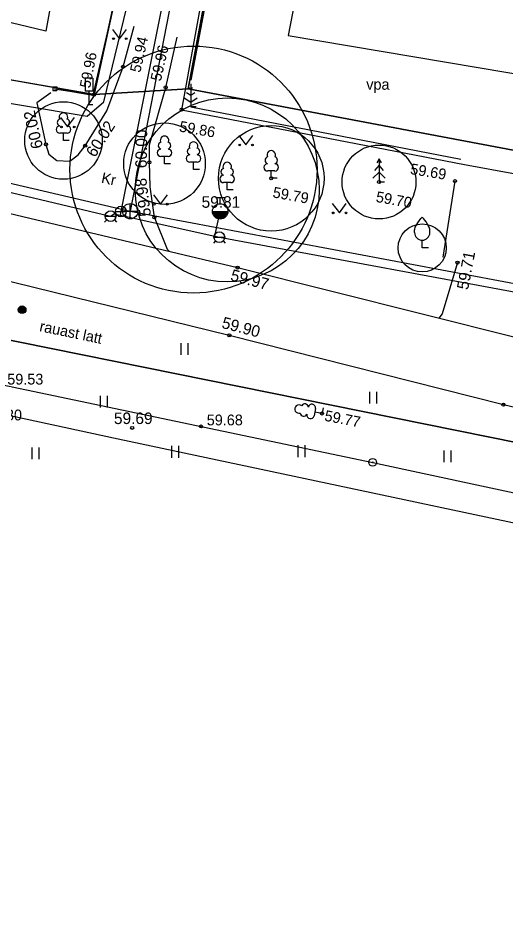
# Model space of a CAD drawing. Extents: x 643088 to 644037, y 6457937 to 6458579.
# Drawn here: x 643310.5 to 643342.2, y 6458175.1 to 6458233.7 of the extents above; entities that cross this region are included whole.
import ezdxf

# ---------------------------------------------------------------- set-up
doc = ezdxf.new("R2010")
doc.units = 0
for name, color, linetype in [('AED', 7, 'Continuous'), ('HALJASTUS', 7, 'Continuous'), ('KKAEV', 7, 'Continuous'), ('KORGUS-EH2000', 7, 'Continuous'), ('KPOHULIIN', 7, 'Continuous'), ('KTRASS', 7, 'Continuous'), ('LIIKLUS', 7, 'Continuous'), ('MOOTPIIR', 7, 'Continuous'), ('PIIR', 7, 'Continuous'), ('POST', 7, 'Continuous'), ('PUU', 7, 'Continuous'), ('SITRASS', 7, 'Continuous'), ('TEE', 7, 'Continuous'), ('VKAEV', 7, 'Continuous'), ('VTRASS', 7, 'Continuous')]:
    doc.layers.add(name, color=color, linetype=linetype)

msp = doc.modelspace()

# ---------------------------------------------------------------- linework, layer by layer
at = {"layer": 'AED'}
for p, q in [((643312.795, 6458229.263), (643312.795, 6458229.013)), ((643312.795, 6458229.263), (643313.045, 6458229.263)), ((643312.795, 6458229.013), (643313.045, 6458229.013)), ((643313.045, 6458229.263), (643313.045, 6458229.013))]:
    msp.add_line(p, q, dxfattribs=at)
for points in [[(643325.985, 6458254.548), (643321.154, 6458227.771), (643339.537, 6458224.214)], [(643312.92, 6458229.138), (643315.471, 6458228.75), (643320.676, 6458252.814)]]:
    msp.add_lwpolyline(points, dxfattribs=at)
at = {"layer": 'HALJASTUS'}
for p, q in [((643321.774, 6458229.693), (643324.363, 6458243.518)), ((643316.664, 6458232.992), (643317.127, 6458232.385)), ((643317.127, 6458232.385), (643317.573, 6458232.992)), ((643321.746, 6458227.95), (643339.286, 6458224.547)), ((643313.285, 6458227.255), (643313.748, 6458226.648)), ((643313.748, 6458226.648), (643314.194, 6458227.255)), ((643324.864, 6458226.087), (643325.328, 6458225.481)), ((643325.328, 6458225.481), (643325.773, 6458226.087)), ((643339.537, 6458224.214), (643342.849, 6458223.595)), ((643338.91, 6458223.132), (643338.134, 6458218.19)), ((643319.317, 6458222.24), (643319.78, 6458221.633)), ((643319.78, 6458221.633), (643320.226, 6458222.24)), ((643330.938, 6458221.675), (643331.401, 6458221.068)), ((643331.401, 6458221.068), (643331.846, 6458221.675)), ((643321.093, 6458212.602), (643321.093, 6458211.841)), ((643321.548, 6458212.602), (643321.548, 6458211.841)), ((643315.858, 6458209.173), (643315.858, 6458208.412)), ((643316.313, 6458209.173), (643316.313, 6458208.412)), ((643333.355, 6458209.439), (643333.355, 6458208.678)), ((643333.81, 6458209.439), (643333.81, 6458208.678)), ((643311.43, 6458205.811), (643311.43, 6458205.05)), ((643311.886, 6458205.811), (643311.886, 6458205.05)), ((643320.498, 6458205.917), (643320.498, 6458205.156)), ((643320.953, 6458205.917), (643320.953, 6458205.156)), ((643328.709, 6458205.96), (643328.709, 6458205.199)), ((643329.164, 6458205.96), (643329.164, 6458205.199)), ((643338.196, 6458205.631), (643338.196, 6458204.87)), ((643338.651, 6458205.631), (643338.651, 6458204.87))]:
    msp.add_line(p, q, dxfattribs=at)
msp.add_lwpolyline([(643312.898, 6458229.136), (643313.887, 6458228.985), (643315.406, 6458228.721), (643320.898, 6458252.672), (643320.107, 6458253.092)], dxfattribs=at)
for centre in [(643316.726, 6458232.385), (643317.555, 6458232.385), (643313.347, 6458226.648), (643314.176, 6458226.648), (643324.927, 6458225.481), (643325.755, 6458225.481), (643319.379, 6458221.633), (643320.208, 6458221.633), (643331, 6458221.068), (643331.829, 6458221.068)]:
    msp.add_circle(centre, 0.055, dxfattribs=at)
at = {"layer": 'KKAEV'}
for p, q in [((643317.816, 6458220.674), (643317.816, 6458221.674)), ((643317.316, 6458221.174), (643318.316, 6458221.174))]:
    msp.add_line(p, q, dxfattribs=at)
msp.add_circle((643317.816, 6458221.174), 0.5, dxfattribs=at)
at = {"layer": 'KORGUS-EH2000'}
for centre in [(643317.346, 6458230.561), (643320.118, 6458229.222), (643315.471, 6458228.75), (643321.154, 6458227.771), (643312.341, 6458225.517), (643314.888, 6458225.431), (643319.055, 6458224.356), (643326.975, 6458223.313), (643333.978, 6458223.072), (643338.91, 6458223.132), (643319.382, 6458220.782), (643339.078, 6458217.831), (643324.783, 6458217.509), (643324.249, 6458213.113), (643342.055, 6458208.607), (643330.274, 6458208.027), (643322.417, 6458207.187), (643317.94, 6458207.093)]:
    msp.add_circle(centre, 0.1, dxfattribs=at)
at = {"layer": 'KPOHULIIN'}
for points in [[(643281.944, 6458215.675), (643333.567, 6458204.854)], [(643333.567, 6458204.854), (643384.21, 6458193.978), (643436.892, 6458182.804), (643495.514, 6458183.117), (643527.647, 6458194.026), (643530.949, 6458191.246)]]:
    msp.add_lwpolyline(points, dxfattribs=at)
at = {"layer": 'KTRASS'}
for p, q in [((643323.416, 6458249.976), (643317.816, 6458221.174)), ((643279.513, 6458230.162), (643317.816, 6458221.174)), ((643317.816, 6458221.174), (643367.124, 6458211.885))]:
    msp.add_line(p, q, dxfattribs=at)
at = {"layer": 'LIIKLUS'}
for points in [[(643314.877, 6458229.829), (643314.877, 6458228.979)], [(643315.377, 6458229.829), (643314.877, 6458229.829)], [(643315.377, 6458229.829), (643315.377, 6458228.979)], [(643315.377, 6458228.979), (643314.877, 6458228.979)], [(643315.127, 6458228.979), (643315.127, 6458228.079)], [(643315.377, 6458228.079), (643315.127, 6458228.079)]]:
    msp.add_lwpolyline(points, dxfattribs=at)
at = {"layer": 'MOOTPIIR'}
for points in [[(643281.739, 6458214.008), (643317.022, 6458206.372), (643355.92, 6458198.135), (643436.297, 6458182.102), (643468.788, 6458182.186), (643495.949, 6458181.934), (643509.43, 6458186.897), (643512.457, 6458188.273), (643528.227, 6458193.468), (643585.951, 6458216.035), (643693.547, 6458267.988), (643688.805, 6458276.542), (643680.765, 6458290.998), (643677.903, 6458289.784), (643648.329, 6458349.468), (643648.192, 6458352.69), (643783.797, 6458412.548)], [(643710.009, 6458404.613), (643689.854, 6458394.49), (643664.764, 6458383.584), (643624.872, 6458363.664), (643541.916, 6458325.361), (643537.839, 6458322.217), (643529.05, 6458319.392), (643521.458, 6458315.231), (643445.479, 6458292.083), (643407.974, 6458303.004), (643395.551, 6458305.1), (643347.838, 6458310.454), (643326.815, 6458312.603), (643312.333, 6458232.866), (643265.458, 6458244.17)]]:
    msp.add_lwpolyline(points, dxfattribs=at)
msp.add_lwpolyline([(643340.115, 6458294.627), (643328.075, 6458232.599), (643441.101, 6458213.549), (643449.15, 6458213.838), (643445.6, 6458236.082), (643436.191, 6458272.555)], close=True, dxfattribs=at)
at = {"layer": 'PIIR'}
for points in [[(643408.56, 6458286.03), (643383.99, 6458290.65), (643359.42, 6458295.26), (643334.86, 6458299.88), (643328.21, 6458264.5), (643321.57, 6458229.12), (643315.46, 6458228.75), (643320.99, 6458254.1), (643323.1, 6458265.75), (643327.73, 6458291.27), (643329, 6458297.32), (643329.89, 6458300.44), (643332.41, 6458307.32), (643403.73, 6458297.45)], [(643282.82, 6458234.53), (643315.46, 6458228.75), (643321.57, 6458229.12), (643346.14, 6458224.5), (643370.71, 6458219.89), (643395.27, 6458215.27), (643423.77, 6458209.92), (643459.15, 6458203.28), (643472.74, 6458205.45), (643497.06, 6458211.84), (643521.24, 6458218.21), (643548.78, 6458225.97), (643571.28, 6458236.85), (643593.78, 6458247.74), (643616.29, 6458258.63), (643638.79, 6458269.51), (643661.29, 6458280.4), (643667.02, 6458261.82), (643622.44, 6458238.91), (643577.63, 6458217.12), (643524.52, 6458192.86), (643470.91, 6458180.25), (643280.2, 6458218.82)]]:
    msp.add_lwpolyline(points, dxfattribs=at)
for points in [[(643257.61, 6458238.86), (643270.82, 6458265.09), (643296.03, 6458258.35), (643320.99, 6458254.1), (643315.46, 6458228.75)], [(643321.57, 6458229.12), (643328.21, 6458264.5), (643352.78, 6458259.88), (643346.14, 6458224.5)], [(643280.2, 6458218.82), (643470.91, 6458180.25), (643307.72, 6458113.06), (643268.86, 6458205.07), (643271.77, 6458211.95)]]:
    msp.add_lwpolyline(points, close=True, dxfattribs=at)
at = {"layer": 'POST'}
for centre, radius in [((643310.791, 6458214.772), 0.25), ((643310.791, 6458214.772), 0.225), ((643310.791, 6458214.772), 0.2), ((643310.791, 6458214.772), 0.175), ((643310.791, 6458214.772), 0.15), ((643310.791, 6458214.772), 0.125), ((643310.791, 6458214.772), 0.1), ((643310.791, 6458214.772), 0.075), ((643310.791, 6458214.772), 0.05), ((643310.791, 6458214.772), 0.025), ((643333.567, 6458204.854), 0.25), ((643333.567, 6458204.854), 0.0234)]:
    msp.add_circle(centre, radius, dxfattribs=at)
at = {"layer": 'PUU'}
for p, q in [((643321.746, 6458229.1), (643321.622, 6458229.183)), ((643321.746, 6458229.45), (643321.746, 6458227.95)), ((643321.87, 6458229.183), (643321.746, 6458229.1)), ((643321.322, 6458228.539), (643321.746, 6458228.257)), ((643321.746, 6458228.7), (643321.479, 6458228.878)), ((643322.013, 6458228.878), (643321.746, 6458228.7)), ((643321.746, 6458228.257), (643322.17, 6458228.539)), ((643322.106, 6458227.95), (643321.746, 6458227.95)), ((643313.716, 6458226.247), (643313.236, 6458226.247)), ((643313.476, 6458225.772), (643313.476, 6458226.247)), ((643313.856, 6458225.772), (643313.476, 6458225.772)), ((643320.281, 6458224.738), (643319.801, 6458224.738)), ((643320.041, 6458224.263), (643320.041, 6458224.738)), ((643320.421, 6458224.263), (643320.041, 6458224.263)), ((643322.165, 6458224.357), (643321.685, 6458224.357)), ((643321.925, 6458223.882), (643321.925, 6458224.357)), ((643333.978, 6458224.572), (643333.828, 6458224.322)), ((643334.128, 6458224.322), (643333.978, 6458224.572)), ((643333.978, 6458224.572), (643333.978, 6458223.072)), ((643322.305, 6458223.882), (643321.925, 6458223.882)), ((643327.215, 6458223.788), (643326.735, 6458223.788)), ((643326.975, 6458223.313), (643326.975, 6458223.788)), ((643333.978, 6458223.722), (643333.578, 6458223.322)), ((643333.978, 6458224.172), (643333.678, 6458223.822)), ((643334.278, 6458223.822), (643333.978, 6458224.172)), ((643334.378, 6458223.322), (643333.978, 6458223.722)), ((643327.355, 6458223.313), (643326.975, 6458223.313)), ((643334.338, 6458223.072), (643333.978, 6458223.072)), ((643324.353, 6458223.032), (643323.873, 6458223.032)), ((643324.113, 6458222.557), (643324.113, 6458223.032)), ((643324.493, 6458222.557), (643324.113, 6458222.557)), ((643336.784, 6458218.789), (643336.784, 6458219.289)), ((643337.184, 6458218.789), (643336.784, 6458218.789)), ((643330.347, 6458208.4), (643330.274, 6458208.027)), ((643329.854, 6458208.353), (643329.762, 6458207.882)), ((643330.274, 6458208.027), (643329.808, 6458208.118))]:
    msp.add_line(p, q, dxfattribs=at)
for points in [[(643336.284, 6458219.789), (643336.284, 6458219.939), (643336.294, 6458220.004), (643336.329, 6458220.134), (643336.389, 6458220.254), (643336.534, 6458220.489), (643336.694, 6458220.694), (643336.784, 6458220.789)], [(643337.284, 6458219.789), (643337.284, 6458219.939), (643337.274, 6458220.004), (643337.239, 6458220.134), (643337.179, 6458220.254), (643337.034, 6458220.489), (643336.874, 6458220.694), (643336.784, 6458220.789)]]:
    msp.add_lwpolyline(points, dxfattribs=at)
for centre, radius in [((643321.925, 6458223.882), 8.027), ((643324.113, 6458222.557), 5.976), ((643313.476, 6458225.772), 2.518), ((643320.041, 6458224.263), 2.649), ((643326.975, 6458223.313), 3.431), ((643333.978, 6458223.072), 2.4), ((643336.784, 6458218.789), 1.562)]:
    msp.add_circle(centre, radius, dxfattribs=at)
for centre, radius, start, end in [((643313.306, 6458226.945), 0.233, 109.02174, 253.14154), ((643313.476, 6458227.292), 0.277, 332.5799, 207.4201), ((643313.646, 6458226.945), 0.233, 286.85082, 70.98591), ((643313.239, 6458226.484), 0.238, 90.0016, 269.3953), ((643313.713, 6458226.484), 0.238, 270.6047, 89.9984), ((643320.041, 6458225.783), 0.277, 332.5799, 207.4201), ((643319.871, 6458225.436), 0.233, 109.02174, 253.14154), ((643320.211, 6458225.436), 0.233, 286.85082, 70.98591), ((643321.925, 6458225.402), 0.277, 332.5799, 207.4201), ((643319.804, 6458224.975), 0.238, 90.0016, 269.3953), ((643320.278, 6458224.975), 0.238, 270.6047, 89.9984), ((643321.688, 6458224.594), 0.238, 90.0016, 269.3953), ((643321.755, 6458225.055), 0.233, 109.02174, 253.14154), ((643322.095, 6458225.055), 0.233, 286.85082, 70.98591), ((643322.162, 6458224.594), 0.238, 270.6047, 89.9984), ((643326.975, 6458224.833), 0.277, 332.5799, 207.4201), ((643324.113, 6458224.077), 0.277, 332.5799, 207.4201), ((643326.738, 6458224.025), 0.238, 90.0016, 269.3953), ((643326.805, 6458224.486), 0.233, 109.02174, 253.14154), ((643327.145, 6458224.486), 0.233, 286.85082, 70.98591), ((643327.212, 6458224.025), 0.238, 270.6047, 89.9984), ((643323.943, 6458223.73), 0.233, 109.02174, 253.14154), ((643324.283, 6458223.73), 0.233, 286.85082, 70.98591), ((643323.876, 6458223.269), 0.238, 90.0016, 269.3953), ((643324.35, 6458223.269), 0.238, 270.6047, 89.9984), ((643336.784, 6458219.789), 0.5, 180, 0), ((643328.782, 6458208.317), 0.277, 51.57438, 286.41458), ((643329.155, 6458208.418), 0.233, 5.8453, 149.98039), ((643329.62, 6458208.396), 0.238, 349.59918, 168.99288), ((643329.091, 6458208.084), 0.233, 188.01622, 332.13602), ((643329.529, 6458207.93), 0.238, 168.99608, 348.38978)]:
    msp.add_arc(centre, radius, start, end, dxfattribs=at)
at = {"layer": 'SITRASS'}
msp.add_lwpolyline([(643276.779, 6458235.536), (643277.897, 6458234.122), (643283.357, 6458233.089), (643293.93, 6458231.318), (643301.556, 6458229.931), (643306.584, 6458228.764), (643315.026, 6458227.351), (643316.094, 6458228.278), (643318.133, 6458236.679), (643320.69, 6458247.584), (643321.419, 6458253.467), (643322.258, 6458258.847), (643323.084, 6458263.909), (643323.37, 6458264.117), (643327.341, 6458263.46)], dxfattribs=at)
at = {"layer": 'TEE'}
for points in [[(643312.656, 6458228.877), (643311.753, 6458228.22), (643312.341, 6458225.517), (643312.522, 6458224.892), (643313.038, 6458224.462), (643313.879, 6458224.419), (643314.438, 6458224.849), (643314.888, 6458225.431), (643316.294, 6458227.687), (643317.346, 6458230.561), (643318.08, 6458233.205)], [(643320.361, 6458218.562), (643320.226, 6458218.687), (643319.382, 6458220.782), (643319.109, 6458222.752), (643319.055, 6458224.356), (643319.055, 6458225.481), (643320.118, 6458229.222), (643320.854, 6458232.48)], [(643308.619, 6458221.357), (643324.783, 6458217.509), (643342.917, 6458212.968), (643361.476, 6458208.539), (643381.852, 6458204.068), (643399.425, 6458200.474), (643418.404, 6458196.599), (643432.078, 6458194.033), (643436.864, 6458193.184), (643443.963, 6458191.896), (643449.387, 6458191.007), (643454.262, 6458190.549), (643459.768, 6458190.319), (643467.043, 6458190.317), (643473.503, 6458190.323), (643476.937, 6458190.493), (643484.655, 6458191.295), (643495.575, 6458192.695), (643505.188, 6458194.343), (643513.53, 6458196.684)], [(643339.078, 6458217.831), (643338.087, 6458214.5), (643337.87, 6458214.232)], [(643307.735, 6458217.161), (643324.249, 6458213.113), (643342.055, 6458208.607), (643360.372, 6458204.304), (643381.123, 6458199.648), (643398.574, 6458195.899), (643417.346, 6458192.204), (643436.097, 6458188.247), (643448.637, 6458186.341), (643458.287, 6458185.386), (643466.963, 6458185.106), (643472.301, 6458185.17), (643484.228, 6458186.087), (643495.108, 6458187.518), (643505.195, 6458189.76), (643515.073, 6458192.38)]]:
    msp.add_lwpolyline(points, dxfattribs=at)
at = {"layer": 'VKAEV'}
for p, q in [((643323.357, 6458222.063), (643323.957, 6458222.063)), ((643323.657, 6458221.663), (643323.657, 6458222.063)), ((643316.188, 6458220.853), (643316.888, 6458220.853)), ((643316.963, 6458220.909), (643316.823, 6458220.769)), ((643316.86, 6458221.156), (643317.56, 6458221.157)), ((643317.458, 6458220.909), (643317.597, 6458220.77)), ((643323.158, 6458221.163), (643324.158, 6458221.164)), ((643316.29, 6458220.606), (643316.151, 6458220.466)), ((643316.785, 6458220.606), (643316.925, 6458220.466)), ((643323.356, 6458219.239), (643323.217, 6458219.099)), ((643323.254, 6458219.486), (643323.954, 6458219.487)), ((643323.851, 6458219.239), (643323.991, 6458219.1))]:
    msp.add_line(p, q, dxfattribs=at)
for centre, radius in [((643317.21, 6458221.156), 0.35), ((643323.658, 6458221.163), 0.5), ((643316.538, 6458220.853), 0.35), ((643323.604, 6458219.486), 0.35)]:
    msp.add_circle(centre, radius, dxfattribs=at)
for radius in [0.475, 0.45, 0.425, 0.4, 0.375, 0.35, 0.325, 0.3, 0.275, 0.25, 0.225, 0.2, 0.175, 0.15, 0.125, 0.1, 0.075, 0.05]:
    msp.add_arc((643323.658, 6458221.163), radius, 180.03416, 0.03416, dxfattribs=at)
at = {"layer": 'VTRASS'}
msp.add_line((643323.32, 6458219.546), (643323.658, 6458221.163), dxfattribs=at)
for points in [[(643382.645, 6458297.27), (643374.915, 6458298.442), (643356.346, 6458301.069), (643350.407, 6458301.651), (643333.046, 6458303.867), (643332.148, 6458298.683), (643330.328, 6458288.251), (643327.958, 6458276.303), (643327.945, 6458276.237), (643325.044, 6458261.616), (643324.11, 6458256.28), (643322.916, 6458249.768), (643317.21, 6458221.156), (643317.163, 6458220.921)], [(643265.104, 6458204.054), (643265.511, 6458207.117), (643278.569, 6458229.706), (643278.73, 6458229.812), (643278.942, 6458229.802), (643316.538, 6458220.853)], [(643316.538, 6458220.853), (643316.78, 6458221.007), (643317.163, 6458220.921), (643323.32, 6458219.546), (643323.604, 6458219.486), (643367.497, 6458211.339), (643388.403, 6458207.393), (643416.094, 6458202.661), (643453.349, 6458195.168), (643467.417, 6458197.475), (643467.668, 6458197.592), (643467.919, 6458197.709), (643486.262, 6458202.371), (643503.216, 6458206.374), (643521.309, 6458200.472), (643529.911, 6458203.769), (643530.037, 6458203.408), (643533.971, 6458192.182)]]:
    msp.add_lwpolyline(points, dxfattribs=at)

# ---------------------------------------------------------------- texts
at = {"layer": 'HALJASTUS'}
msp.add_text('vpa', height=0.7, dxfattribs=at).set_placement((643333.15, 6458229.069))
at = {"layer": 'KORGUS-EH2000'}
for s, height, rotation, p in [('59.94', 0.7, 77.17415, (643318.464, 6458230.142)), ('59.96', 0.7, 77.17415, (643319.799, 6458229.582)), ('59.96', 0.7, 79.03001, (643315.206, 6458229.134)), ('60.02', 0.75, 102.60372, (643312.147, 6458225.327)), ('60.02', 0.75, 57.24171, (643315.517, 6458224.622)), ('59.86', 0.7, 350.02105, (643320.96, 6458226.361)), ('60.00', 0.75, 89.21364, (643318.889, 6458223.969)), ('59.69', 0.7, 350.54387, (643335.972, 6458223.597)), ('59.98', 0.75, 97.48805, (643319.173, 6458220.88)), ('59.79', 0.7, 349.71217, (643327.032, 6458222.079)), ('59.70', 0.7, 349.71217, (643333.735, 6458221.788)), ('59.71', 0.75, 79.09151, (643339.758, 6458216.028)), ('59.97', 0.75, 345.07995, (643324.276, 6458216.692)), ('59.90', 0.75, 345.13456, (643323.706, 6458213.601)), ('59.77', 0.7, 348.99646, (643330.395, 6458207.566))]:
    msp.add_text(s, height=height, rotation=rotation, dxfattribs=at).set_placement(p)
for s, height, p in [('59.81', 0.75, (643322.45, 6458221.399)), ('59.53', 0.7, (643309.825, 6458209.909)), ('59.80', 0.7, (643308.438, 6458207.581)), ('59.69', 0.75, (643316.756, 6458207.343)), ('59.68', 0.7, (643322.786, 6458207.258))]:
    msp.add_text(s, height=height, dxfattribs=at).set_placement(p)
at = {"layer": 'POST'}
msp.add_text('rauast latt', height=0.7, rotation=348.30114, dxfattribs=at).set_placement((643311.878, 6458213.383))
at = {"layer": 'TEE'}
msp.add_text('Kr', height=0.7, rotation=348.30114, dxfattribs=at).set_placement((643315.892, 6458223.027))

doc.saveas('drawing.dxf')
